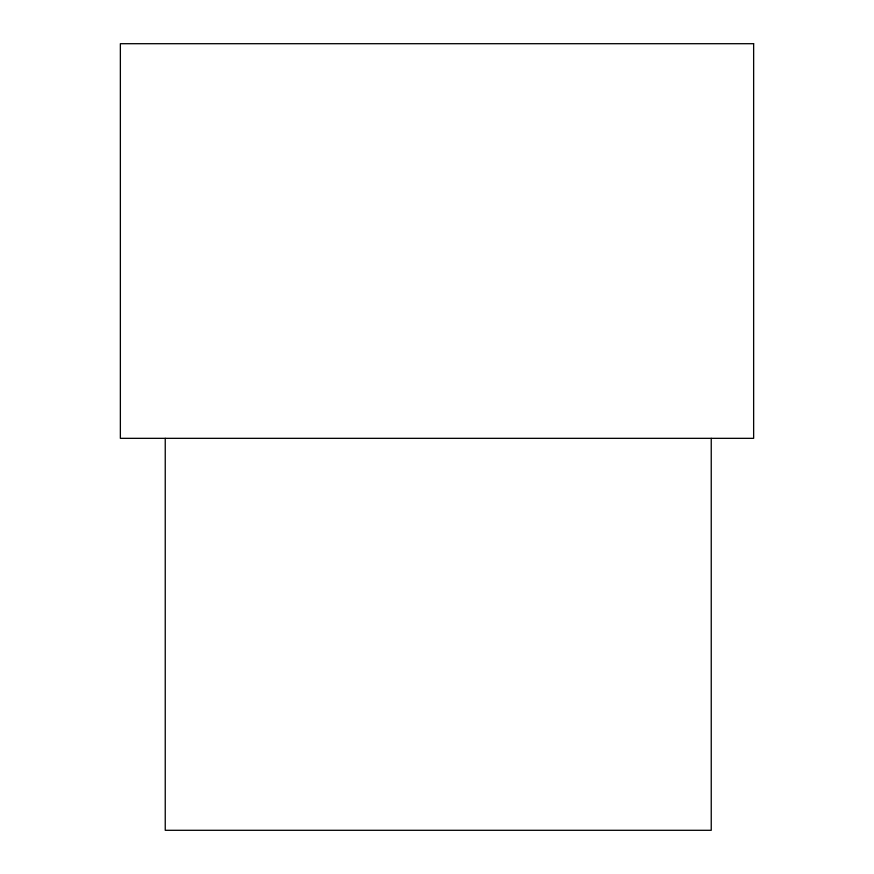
<?xml version="1.0" encoding="UTF-8"?>
<svg xmlns="http://www.w3.org/2000/svg" width="874" height="874" viewBox="0 0 874 874"><rect width="100%" height="100%" fill="white"/><g stroke="black" fill="none" stroke-linecap="round" stroke-linejoin="round"><path stroke-width="1.31" d="M711.239 438.333L711.239 830.3L165.241 830.3L165.241 438.333M753.639 43.7L120.361 43.7L120.361 438.333L753.639 438.333L753.639 43.7"/></g></svg>
